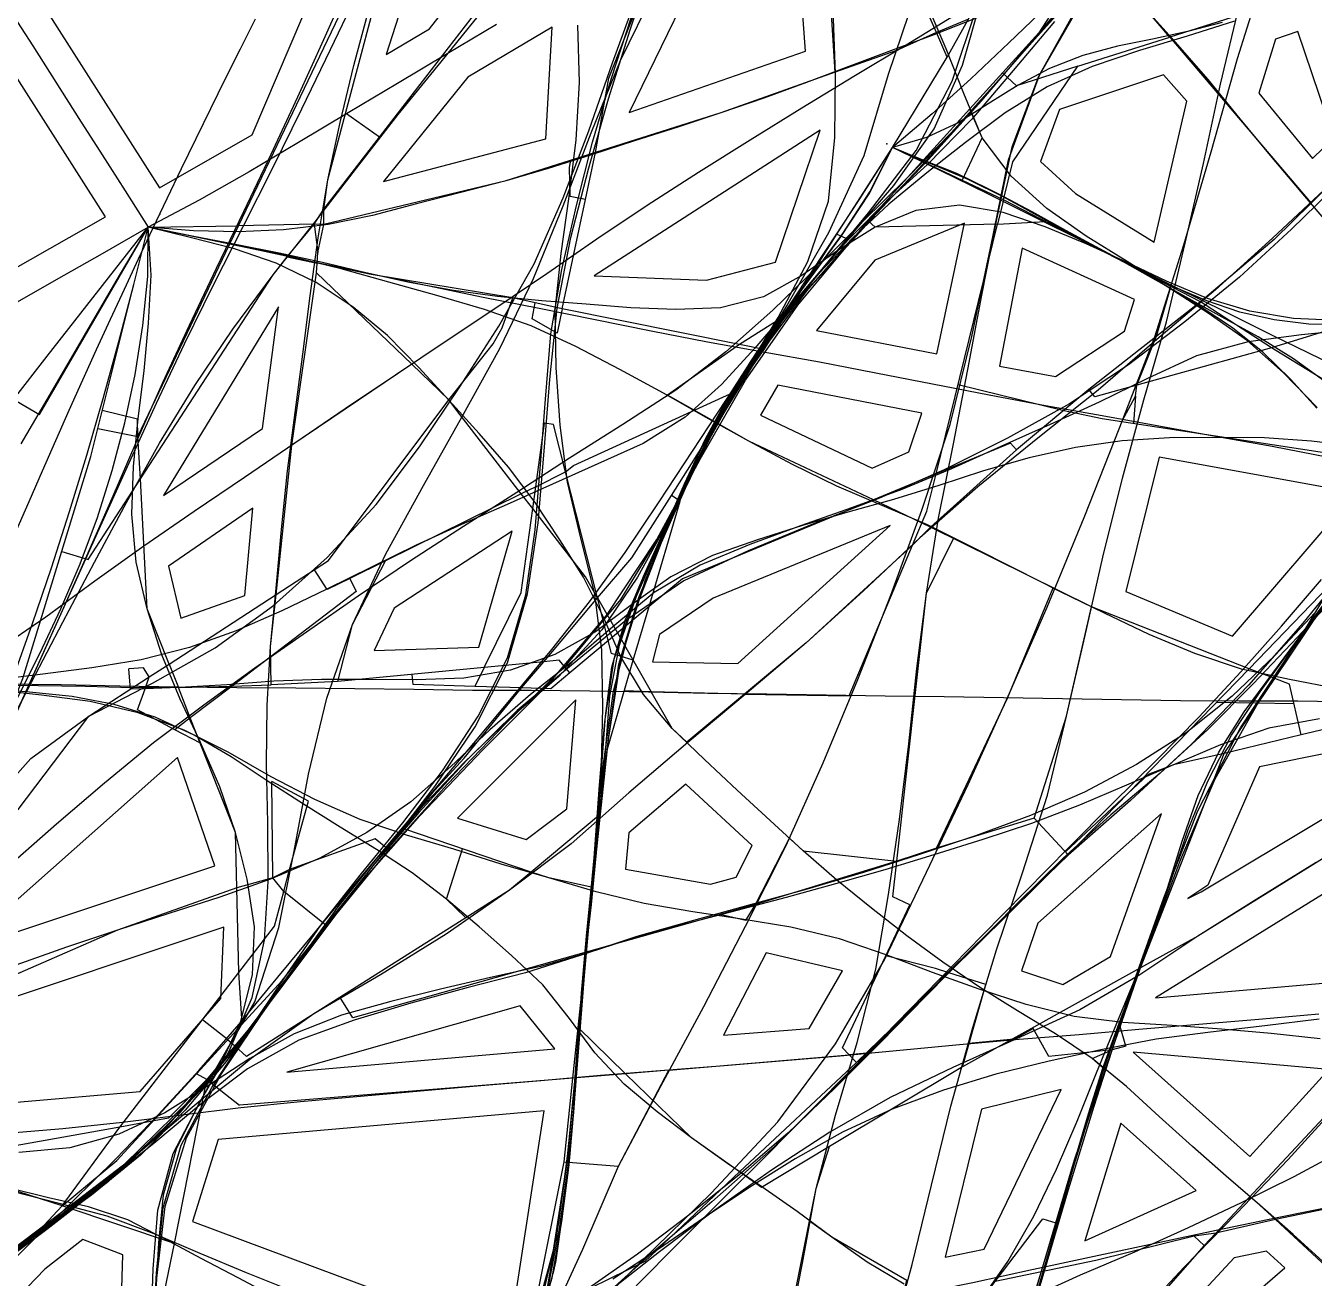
# Model space of a CAD drawing. Header units: metres. Extents: x 465982 to 489928, y 209046 to 231790.
# Drawn here: x 474065 to 476902, y 214953 to 217710 of the extents above; entities that cross this region are included whole.
import ezdxf

# ---------------------------------------------------------------- set-up
doc = ezdxf.new("R2010")
doc.units = ezdxf.units.M
for name, color, linetype in [('ANCHORS_INSIDE', 30, 'CONTINUOUS'), ('GREEN_CORRIDOR_EDGES', 3, 'CONTINUOUS'), ('GREEN_CORRIDOR_PARCELS', 3, 'CONTINUOUS'), ('WOOL_PARCELS', 32, 'CONTINUOUS'), ('WOOL_ROADS_L1', 30, 'CONTINUOUS'), ('WOOL_ROADS_L2', 94, 'CONTINUOUS'), ('WOOL_THREADS', 8, 'CONTINUOUS')]:
    doc.layers.add(name, color=color, linetype=linetype)

msp = doc.modelspace()

# ---------------------------------------------------------------- linework, layer by layer
at = {"layer": 'ANCHORS_INSIDE'}
for p in [(475960.39, 217450.042), (474359.755, 217295.58)]:
    msp.add_point(p, dxfattribs=at)
at = {"layer": 'GREEN_CORRIDOR_EDGES'}
msp.add_lwpolyline([(474043.1, 216595.806), (474072.107, 216663.175), (474101.333, 216730.321), (474130.845, 216797.349), (474160.683, 216864.286), (474190.611, 216930.924), (474220.808, 216997.482), (474251.287, 217063.925), (474282.075, 217130.296), (474313.191, 217197.054), (474344.502, 217263.497), (474376.087, 217329.833), (474407.978, 217395.97), (474439.942, 217462.052), (474472.22, 217528.041), (474504.744, 217593.792), (474537.648, 217659.509), (474570.59, 217725.031)], dxfattribs=at)
at = {"layer": 'GREEN_CORRIDOR_PARCELS'}
for points in [[(474359.061, 217353.166), (474563.499, 217470.113), (475170.262, 218892.021), (473850.666, 218765.933), (473705.791, 218616.86), (473656.001, 218494.837), (473653.486, 218459.561)], [(473829.204, 217056.111), (474240.234, 217289.536), (473645.535, 218222.122)]]:
    msp.add_lwpolyline(points, close=True, dxfattribs=at)
at = {"layer": 'WOOL_PARCELS'}
for points in [[(474858.586, 217646.63), (474953.704, 217703.14), (475176.668, 217988.535), (475130.481, 218321.05), (474968.58, 217989.203)], [(475393.552, 217519.095), (475781.631, 217654.075), (475754.609, 218023.576), (475590.771, 217925.112)], [(474852.088, 217367.536), (475209.614, 217461.223), (475224.031, 217706.996), (475038.26, 217597.035)], [(476897.591, 217417.749), (476944.4, 217463.507), (476865.529, 217697.164), (476816.419, 217680.352), (476779.283, 217561.41)], [(476548.917, 217233.379), (476620.75, 217543.927), (476569.652, 217602.327), (476340.798, 217525.486), (476298.783, 217410.932), (476375.873, 217341.085)], [(475563.836, 217150.364), (475715.512, 217189.867), (475813.832, 217480.416), (475316.286, 217159.273)], [(476070.681, 216987.79), (476131.591, 217275.193), (475934.47, 217193.929), (475805.822, 217039.338)], [(476331.917, 216937.931), (476483.741, 217037.853), (476505.813, 217107.683), (476258.22, 217220.29), (476208.508, 216961.095)], [(474367.786, 216676.195), (474585.862, 216823.674), (474621.013, 217091.322)], [(475928.571, 216736.589), (476009.167, 216771.948), (476037.266, 216857.467), (475720.441, 216919.028), (475682.382, 216852.586)], [(476721.869, 216366.208), (476992.326, 216681.971), (476560.124, 216760.488), (476486.91, 216464.521)], [(474406.106, 216406.22), (474547.192, 216456.337), (474564.64, 216648.138), (474379.224, 216520.622)], [(474832.032, 216334.906), (475062.377, 216342.059), (475135.993, 216597.743), (474875.626, 216428.261)], [(475444.889, 216310.145), (475632.444, 216306.603), (475967.812, 216610.267), (475577.938, 216450.337), (475460.399, 216370.332)], [(475166.309, 215918.768), (475256.018, 215986.357), (475276.04, 216226.469), (475015.321, 215965.621)], [(476652.874, 215803.749), (477195.007, 216128.602), (477055.91, 216134.523), (476780.829, 216078.977), (476667.215, 215818.555), (476623.532, 215789.345)], [(474042.561, 215715.288), (474480.897, 215861.337), (474398.837, 216099.159), (473897.653, 215655.92)], [(476552.208, 215570.187), (477130.585, 215621.263), (477488.794, 216030.137), (477374.141, 216078.967)], [(475572.641, 215820.855), (475628.622, 215836.15), (475663.968, 215905.733), (475518.366, 216040.806), (475392.482, 215933.383), (475385.244, 215853.773)], [(476348.114, 215600.005), (476452.963, 215661.19), (476565.496, 215975.858), (476292.757, 215735.025), (476256.984, 215629.713)], [(473761.738, 215290.667), (473771.153, 215317.428), (474316.992, 215364.536), (474494.403, 215569.208), (474500.823, 215726.326), (473932.809, 215537.071), (473796.926, 215390.687)], [(475601.002, 215488.296), (475789.576, 215503.199), (475863.323, 215629.624), (475694.556, 215669.652)], [(474639.714, 215406.806), (475229.557, 215458.357), (475153.368, 215553.234)], [(476759.418, 215221.261), (476934.024, 215413.072), (476502.866, 215450.943)], [(476089.156, 214999.561), (476175.004, 215017.084), (476344.082, 215368.641), (476169.055, 215325.598)], [(474909.446, 214900.255), (475139.725, 214893.911), (475206.231, 215321.507), (474488.146, 215258.511), (474431.922, 215078.134)], [(476396.542, 215035.564), (476641.902, 215146.095), (476475.825, 215294.779)], [(473614.303, 214462.424), (474266.744, 214614.037), (474278.702, 215005.163), (474190.575, 215038.362), (474106.696, 214973.338)], [(476576.297, 214792.395), (476609.272, 214779.43), (476836.673, 214975.898), (476796.348, 215012.747), (476725.386, 214997.965), (476539.365, 214798.01)]]:
    msp.add_lwpolyline(points, close=True, dxfattribs=at)
at = {"layer": 'WOOL_ROADS_L1'}
for points in [[(472758.618, 212520.357), (472770.612, 212557.363), (472794.553, 212651.716), (472898.13, 212981.744), (473103.099, 213585.988), (473138.772, 213714.935), (473380.058, 214337.74), (473471.345, 214740.931), (473514.972, 214731.053), (473791.319, 215670.674), (473820.907, 215661.96), (473832.014, 215701.189), (474058.486, 216273.549), (474207.855, 216761.85), (474334.575, 217266.798), (474532.929, 217269.716), (474848.446, 217928.329), (475064.668, 218439.671), (475248.456, 218966.863)], [(477795.679, 218154.711), (477564.803, 217950.518), (477512.4, 218010.152), (477222.323, 217888.274), (476583.399, 217685.224), (476442.11, 217851.549)], [(478804.986, 216172.203), (478600.698, 216220.584), (478471.118, 216267.052), (478434.265, 216292.537), (478339.65, 216320.844), (478064.979, 216448.289), (477715.7, 216577.43), (477684.277, 216598.142), (477477.702, 216695.672), (477452.768, 216711.912), (477400.999, 216725.286), (477173.88, 216803.904), (477008.608, 216877.903), (476807.733, 217001.419), (476651.102, 217102.292), (476217.614, 217326.611), (475972.929, 217441.704), (476093.325, 217640.795), (476166.417, 217771.442), (476222.645, 218105.414)]]:
    msp.add_lwpolyline(points, dxfattribs=at)
at = {"layer": 'WOOL_ROADS_L2'}
for points in [[(475847.129, 217607.612), (475813.224, 218143.361)], [(474721.058, 217306.624), (474730.032, 217370.607), (474896.48, 217996.809)], [(474721.058, 217306.624), (475245.256, 217984.883)], [(475348.431, 217594.905), (475418.939, 217773.294), (475471.711, 217937.242)], [(476140.098, 217724.398), (476069.82, 217694.804), (476029.022, 217788.549)], [(476294.896, 217694.15), (476375.371, 217780.232), (476359.964, 217794.651), (476294.896, 217694.15)], [(476069.82, 217694.804), (475981.581, 217655.585), (475847.129, 217607.612)], [(475919.46, 217280.409), (476294.896, 217694.15)], [(476093.325, 217640.795), (476069.82, 217694.804)], [(477293.469, 217712.89), (476894.526, 217319.397)], [(476381.069, 217620.924), (476583.399, 217685.224), (476894.526, 217319.397)], [(476217.614, 217326.611), (476238.294, 217410.461), (476381.069, 217620.924)], [(476381.069, 217620.924), (476246.358, 217578.113)], [(475847.129, 217607.612), (475595.137, 217518.068), (475319.257, 217431.118)], [(475319.257, 217431.118), (475348.431, 217594.905)], [(476246.358, 217578.113), (476215.231, 217606.357)], [(476170.568, 217463.307), (476142.969, 217526.723)], [(474843.371, 217464.885), (474769.009, 217517.244)], [(475850.763, 217250.943), (475972.929, 217441.704)], [(476126.441, 217369.496), (476170.568, 217463.307)], [(475319.257, 217431.118), (475119.263, 217368.085), (474721.141, 217272.485), (474699.556, 217273.511)], [(475261.715, 217397.968), (475265.152, 217414.066)], [(475297.03, 217327.23), (475319.257, 217431.118)], [(475297.03, 217327.23), (475263.295, 217334.448), (475261.715, 217397.968)], [(475245.586, 217086.773), (475297.03, 217327.23)], [(476217.614, 217326.611), (476204.394, 217273.013), (476309.766, 217279.288)], [(474699.556, 217273.511), (474721.058, 217306.624)], [(474707.676, 217211.215), (474721.141, 217272.485), (474721.058, 217306.624)], [(476894.526, 217319.397), (476813.017, 217239.245), (476651.102, 217102.292), (476405.473, 216909.727), (476246.297, 216776.696)], [(474513.291, 217228.723), (474532.929, 217269.716)], [(474699.556, 217273.511), (474532.929, 217269.716)], [(474639.99, 217201.729), (474699.556, 217273.511)], [(474699.556, 217273.511), (474707.676, 217211.215)], [(475731.479, 217068.371), (475921.887, 217278.206)], [(475875.513, 217240.306), (475919.46, 217280.409), (475934.607, 217266.664)], [(476068.956, 216723.875), (476204.394, 217273.013), (475934.607, 217266.664)], [(474094.805, 216854.354), (474334.575, 217266.798)], [(475690.633, 216997.502), (475850.763, 217250.943)], [(475850.763, 217250.943), (475875.513, 217240.306)], [(474311.522, 216805.689), (474513.291, 217228.723)], [(474609.384, 217162.128), (474639.99, 217201.729), (474706.225, 217187.618)], [(474704.87, 217165.903), (474706.225, 217187.618)], [(474706.225, 217187.618), (474707.676, 217211.215)], [(475245.586, 217086.773), (475137.433, 217110.993), (474825.274, 217162.255), (474706.225, 217187.618)], [(474317.31, 216712.696), (474609.384, 217162.128)], [(474650.653, 216786.753), (474704.87, 217165.903)], [(474704.87, 217165.903), (474914.736, 216965.135)], [(476510.941, 216919.152), (476554.799, 217029.017), (476585.886, 217135.077)], [(474995.877, 216886.313), (475093.865, 217010.149), (475113.946, 217045.215), (475137.433, 217110.993)], [(475179.695, 217065.14), (475186.086, 217100.097)], [(475245.586, 217086.773), (475234.401, 217033.304), (475179.695, 217065.14)], [(475636.128, 217008.659), (475245.586, 217086.773)], [(475731.479, 217068.371), (475636.128, 217008.659)], [(477053.176, 217056.699), (476992.922, 217058.093), (476807.733, 217001.419)], [(475636.128, 217008.659), (475477.654, 216896.954)], [(475625.477, 216904.194), (475690.633, 216997.502)], [(475690.633, 216997.502), (475636.128, 217008.659)], [(476807.733, 217001.419), (476510.941, 216919.152)], [(474914.736, 216965.135), (474650.653, 216786.753)], [(474995.877, 216886.313), (474914.736, 216965.135)], [(475323.523, 216450.614), (475253.384, 216727.892), (475270.862, 216742.097), (475625.477, 216904.194)], [(475587.375, 216835.021), (475625.477, 216904.194)], [(476347.676, 216862.996), (476117.283, 216919.82)], [(476418.558, 216893.544), (476405.473, 216909.727)], [(476510.941, 216919.152), (476418.558, 216893.544)], [(476507.801, 216894.442), (476510.941, 216919.152)], [(474043.598, 216884.122), (474094.805, 216854.354)], [(474731.59, 216533.046), (474995.877, 216886.313)], [(475021.549, 216853.509), (474995.877, 216886.313)], [(475587.375, 216835.021), (475477.654, 216896.954)], [(476477.691, 216838.708), (476507.801, 216894.442), (476504.013, 216834.755)], [(474310.44, 216843.825), (474233.286, 216863.187)], [(474311.522, 216805.689), (474310.44, 216843.825)], [(475155.818, 216679.812), (475021.549, 216853.509)], [(476434.992, 216845.121), (476347.676, 216862.996)], [(476996.306, 216759.126), (476434.992, 216845.121)], [(474223.37, 216823.674), (474311.522, 216805.689)], [(475187.45, 216695.4), (475206.72, 216835.399)], [(475253.384, 216727.892), (475226.952, 216832.614), (475206.72, 216835.399)], [(475486.207, 216675.83), (475587.375, 216835.021)], [(475931.25, 216666.919), (475656.585, 216795.955), (475587.375, 216835.021)], [(474317.31, 216712.696), (474311.522, 216805.689)], [(474616.033, 216458.039), (474650.653, 216786.753)], [(476246.297, 216776.696), (476232.658, 216791.584), (476068.956, 216723.875)], [(476246.297, 216776.696), (476056.76, 216606.686)], [(474201.899, 216535.105), (474317.31, 216712.696)], [(474380.321, 216305.038), (474332.303, 216426.562), (474317.31, 216712.696)], [(475187.45, 216695.4), (475253.384, 216727.892)], [(476068.956, 216723.875), (475931.25, 216666.919)], [(476048.692, 216641.714), (476068.956, 216723.875)], [(475155.818, 216679.812), (474856.63, 216532.374)], [(475187.45, 216695.4), (475155.818, 216679.812)], [(475180.847, 216647.432), (475155.818, 216679.812)], [(475180.847, 216647.432), (475187.45, 216695.4)], [(475323.523, 216450.614), (475399.39, 216539.22), (475486.207, 216675.83)], [(475437.558, 216431.903), (475505.681, 216663.453), (475486.207, 216675.83)], [(475074.173, 216297.644), (475155.367, 216462.316), (475180.847, 216647.432)], [(475323.523, 216450.614), (475297.194, 216496.92), (475180.847, 216647.432)], [(475931.25, 216666.919), (475510.716, 216492.982)], [(476056.76, 216606.686), (475931.25, 216666.919)], [(476017.221, 216566.847), (476048.692, 216641.714)], [(476056.76, 216606.686), (476017.221, 216566.847)], [(476411.27, 216431.004), (476056.76, 216606.686)], [(476017.221, 216566.847), (475782.746, 216352.052), (475647.533, 216239.206)], [(475877.778, 216235.12), (476017.221, 216566.847)], [(476047.733, 216461.42), (476107.308, 216581.637)], [(474144.369, 216552.556), (474201.899, 216535.105)], [(474616.033, 216458.039), (474731.59, 216533.046)], [(474752.015, 216266.374), (474784.47, 216391.862), (474856.63, 216532.374)], [(474856.63, 216532.374), (474777.936, 216493.594)], [(476991.612, 216536.552), (476758.61, 216294.703)], [(476815.034, 216273.091), (476991.612, 216536.552)], [(474728.436, 216469.201), (474700.214, 216512.68)], [(474777.936, 216493.594), (474792.23, 216464.587), (474519.129, 216256.792)], [(474777.936, 216493.594), (474728.436, 216469.201)], [(475510.716, 216492.982), (475437.558, 216431.903)], [(474380.321, 216305.038), (474616.033, 216458.039)], [(474603.962, 216343.427), (474616.033, 216458.039)], [(475205.186, 216310.361), (475323.523, 216450.614)], [(475354.274, 216328.18), (475323.523, 216450.614), (475441.89, 216244.329)], [(475982.587, 215871.527), (476047.733, 216461.42)], [(476070.085, 215899.863), (476226.601, 216230.308), (476326.617, 216473.211)], [(475437.558, 216431.903), (475262.633, 216285.859), (475239.404, 216313.682)], [(475402.391, 216313.66), (475437.558, 216431.903)], [(476364.292, 216226.488), (476411.27, 216431.004)], [(476758.61, 216294.703), (476411.27, 216431.004)], [(474604.751, 216259.425), (474603.962, 216343.427)], [(474336.682, 216276.713), (474380.321, 216305.038)], [(474380.321, 216305.038), (474400.821, 216253.155), (474519.129, 216256.792)], [(475205.186, 216310.361), (475074.173, 216297.644)], [(475156.327, 216252.782), (475205.186, 216310.361)], [(475239.404, 216313.682), (475205.186, 216310.361)], [(475330.299, 215974.451), (475345.392, 216118.631), (475402.391, 216313.66)], [(475402.391, 216313.66), (475354.274, 216328.18)], [(473832.014, 215701.189), (474203.658, 216190.367), (474336.682, 216276.713)], [(474336.682, 216276.713), (474323.758, 216296.624), (474291.798, 216294.245)], [(474327.483, 216250.901), (474295.269, 216249.878), (474291.798, 216294.245)], [(474327.483, 216250.901), (474336.682, 216276.713)], [(475074.173, 216297.644), (474752.015, 216266.374)], [(474917.686, 216259.846), (474915.512, 216282.244)], [(475074.173, 216297.644), (475053.553, 216255.825), (474917.686, 216259.846)], [(475262.633, 216285.859), (475220.731, 216250.876)], [(476758.61, 216294.703), (476359.836, 215885.463)], [(476815.034, 216273.091), (476758.61, 216294.703)], [(474310.849, 216204.227), (474327.483, 216250.901)], [(474427.063, 216186.742), (474400.821, 216253.155), (474327.483, 216250.901)], [(474519.129, 216256.792), (474427.063, 216186.742)], [(474519.129, 216256.792), (474604.751, 216259.425)], [(474752.015, 216266.374), (474604.751, 216259.425)], [(475029.876, 216098.319), (475156.327, 216252.782)], [(475156.327, 216252.782), (475053.553, 216255.825)], [(475220.731, 216250.876), (475156.327, 216252.782)], [(476703.157, 216108.54), (476815.034, 216273.091)], [(476873.087, 216149.104), (476846.887, 216260.89), (476815.034, 216273.091)], [(475441.89, 216244.329), (475382.887, 216246.076)], [(475647.533, 216239.206), (475441.89, 216244.329)], [(475488.252, 216163.396), (475441.89, 216244.329)], [(475647.533, 216239.206), (475520.532, 216133.214), (475488.252, 216163.396)], [(475647.533, 216239.206), (475877.778, 216235.12)], [(476284.776, 215965.729), (476356.066, 216190.673), (476364.292, 216226.488)], [(476856.999, 216217.745), (476687.78, 216220.748)], [(477440.639, 216237.885), (477129.821, 216210.589), (476873.087, 216149.104)], [(474427.063, 216186.742), (474392.78, 216160.657), (474310.849, 216204.227)], [(474529.668, 215812.306), (474526.742, 215934.473), (474427.063, 216186.742)], [(474449.232, 216130.636), (474392.78, 216160.657)], [(477371.772, 216143.058), (477167.054, 216029.807), (476645.05, 215706.017)], [(476873.087, 216149.104), (476703.157, 216108.54)], [(476519.305, 215636.261), (476703.157, 216108.54)], [(476703.157, 216108.54), (476592.065, 216083.239)], [(474964.762, 216027.033), (475029.876, 216098.319)], [(476592.065, 216083.239), (476536.114, 216062.391)], [(476536.114, 216062.391), (476353.807, 215891.91)], [(474632.619, 215804.733), (474608.741, 215834.805), (474606.748, 216046.871)], [(474687.276, 216003.195), (474606.748, 216046.871)], [(474896.806, 215942.34), (474964.762, 216027.033)], [(474645.16, 215853.223), (474687.276, 216003.195)], [(475330.299, 215974.451), (475177.342, 215846.796)], [(475313.466, 215813.641), (475330.299, 215974.451)], [(476284.776, 215965.729), (476070.085, 215899.863)], [(476359.836, 215885.463), (476284.776, 215965.729)], [(474896.806, 215942.34), (474861.296, 215898.086), (474833.881, 215920.084), (474645.16, 215853.223)], [(475177.342, 215846.796), (474896.806, 215942.34)], [(475671.339, 215775.781), (475746.233, 215922.185), (475776.189, 215894.177), (475982.587, 215871.527)], [(474990.937, 215787.878), (475026.021, 215898.333)], [(476070.085, 215899.863), (475982.587, 215871.527)], [(476359.836, 215885.463), (476097.202, 215625.615)], [(474645.16, 215853.223), (474608.741, 215834.805), (474529.668, 215812.306)], [(474632.619, 215804.733), (474645.16, 215853.223)], [(475982.587, 215871.527), (475671.339, 215775.781)], [(476011.398, 215775.464), (475974.124, 215793.048), (475982.587, 215871.527)], [(475177.342, 215846.796), (475129.949, 215807.243), (475033.58, 215746.312)], [(475216.563, 215834.366), (475177.342, 215846.796)], [(475313.466, 215813.641), (475216.563, 215834.366)], [(474529.668, 215812.306), (474266.845, 215719.192), (473835.991, 215531.536), (473721.598, 215433.614)], [(474534.127, 215626.087), (474529.668, 215812.306)], [(474534.127, 215626.087), (474612.757, 215727.939), (474632.619, 215804.733)], [(474726.164, 215729.674), (474632.619, 215804.733)], [(475298.525, 215670.907), (475313.466, 215813.641)], [(475033.58, 215746.312), (474990.937, 215787.878)], [(475671.339, 215775.781), (475298.525, 215670.907)], [(475649.8, 215740.706), (475671.339, 215775.781)], [(475877.626, 215445.125), (475862.948, 215460.793), (476011.398, 215775.464)], [(475033.58, 215746.312), (474550.834, 215441.085), (474525.061, 215464.74)], [(475649.8, 215740.706), (475593.231, 215753.809)], [(474440.708, 215403.429), (474628.994, 215608.574), (474726.164, 215729.674)], [(476645.05, 215706.017), (476519.305, 215636.261)], [(475298.525, 215670.907), (474785.011, 215526.454)], [(475281.157, 215504.988), (475298.525, 215670.907)], [(476068.035, 215634.795), (475958.236, 215662.776)], [(474271.53, 215285.939), (474534.127, 215626.087)], [(474541.359, 215513.093), (474534.127, 215626.087)], [(476097.202, 215625.615), (475893.529, 215428.15)], [(476097.202, 215625.615), (476068.035, 215634.795)], [(476178.228, 215600.113), (476097.202, 215625.615)], [(476519.305, 215636.261), (476127.165, 215418.725)], [(476456.571, 215456.261), (476519.305, 215636.261)], [(476127.165, 215418.725), (476178.228, 215600.113)], [(474785.011, 215526.454), (474756.692, 215571.243)], [(474508.501, 215479.84), (474453.815, 215522.058)], [(475269.529, 215393.9), (475281.157, 215504.988)], [(475385.512, 215403.269), (475281.157, 215504.988)], [(476240.796, 215479.498), (476282.86, 215502.832)], [(476317.106, 215441.099), (476281.9, 215504.563)], [(476487.043, 215464.073), (476474.271, 215507.047)], [(474508.501, 215479.84), (474525.061, 215464.74), (474463.656, 215390.545), (474535.31, 215334.594)], [(476240.796, 215479.498), (476140.49, 215470.004)], [(476456.571, 215456.261), (476317.106, 215441.099)], [(476412.692, 215436.752), (476456.571, 215456.261)], [(476441.316, 215411.737), (476456.571, 215456.261)], [(476487.043, 215464.073), (476456.571, 215456.261)], [(477068.122, 215462.975), (476684.805, 215052.497)], [(475250.251, 215209.737), (475370.084, 215200.037), (475480.436, 215410.936), (475877.626, 215445.125)], [(475893.529, 215428.15), (475636.409, 215187.274)], [(475915.473, 215448.707), (475877.626, 215445.125)], [(475893.529, 215428.15), (475877.626, 215445.125)], [(476441.316, 215411.737), (476412.692, 215436.752)], [(474144.831, 215112.428), (474265.429, 215212.457), (474440.708, 215403.429)], [(474463.656, 215390.545), (474440.708, 215403.429)], [(475385.512, 215403.269), (475269.529, 215393.9)], [(475480.436, 215410.936), (475385.512, 215403.269)], [(475636.409, 215187.274), (475530.376, 215262.064), (475385.512, 215403.269)], [(476127.165, 215418.725), (475834.392, 215243.287)], [(476332.754, 215075.368), (476373.535, 215213.904), (476441.316, 215411.737)], [(474463.656, 215390.545), (474378.849, 215305.437)], [(474392.498, 215029.523), (474463.656, 215390.545)], [(475269.529, 215393.9), (474535.31, 215334.594)], [(475250.251, 215209.737), (475269.529, 215393.9)], [(474271.53, 215285.939), (473929.684, 215224.616)], [(474144.831, 215112.428), (474271.53, 215285.939)], [(474378.849, 215305.437), (474271.53, 215285.939)], [(475834.392, 215243.287), (475684.749, 215153.178), (475636.409, 215187.274)], [(475790.405, 215078.654), (475804.882, 215151.037), (475834.392, 215243.287)], [(475188.217, 214902.027), (475250.251, 215209.737)], [(474144.831, 215112.428), (473926.186, 215183.461)], [(475636.409, 215187.274), (475427.5, 214990.06)], [(477150.863, 215152.232), (476816.398, 215082.315)], [(473500.208, 214446.092), (473531.737, 214475.552), (473858.581, 214849.576), (474104.527, 215069.617), (474144.831, 215112.428)], [(474392.498, 215029.523), (474144.831, 215112.428)], [(476781.695, 215114.272), (476760.228, 215133.033)], [(476816.398, 215082.315), (476781.695, 215114.272)], [(476140.461, 214869.44), (476303.838, 215083.88), (476332.754, 215075.368)], [(475745.732, 214855.302), (475790.405, 215078.654)], [(475839.725, 215043.867), (475790.405, 215078.654)], [(476284.464, 214911.322), (476332.754, 215075.368)], [(476816.398, 215082.315), (476684.805, 215052.497)], [(476937.691, 214970.62), (476816.398, 215082.315)], [(474335.669, 214565.677), (474348.754, 214820.607), (474392.498, 215029.523)], [(475995.456, 214791.023), (475969.247, 214810.99), (476004.87, 214948.083), (475839.725, 215043.867)], [(476659.353, 215025.319), (476637.042, 215046.213), (476420.949, 214992.709)], [(476684.805, 215052.497), (476637.042, 215046.213)], [(476684.805, 215052.497), (476659.353, 215025.319)], [(476659.353, 215025.319), (476178.615, 214478.366)], [(475427.5, 214990.06), (475230.233, 214893.499)], [(476420.949, 214992.709), (476198.848, 214946.076)]]:
    msp.add_lwpolyline(points, dxfattribs=at)
at = {"layer": 'WOOL_THREADS'}
for points in [[(473961.661, 214959.587), (474124.379, 215079.291), (474282.401, 215204.324), (474425.949, 215345.425), (474554.913, 215499.926), (474675.584, 215660.959), (474799.693, 215819.792), (474932.095, 215971.003), (475071.136, 216116.513), (475213.382, 216258.829), (475343.356, 216411.763), (475454.133, 216579.192), (475549.737, 216756.205), (475649.43, 216930.244), (475764.517, 217094.748), (475893.023, 217249.168), (476030.798, 217395.776), (476166.676, 217544.001), (476299.019, 217695.273), (476432.668, 217845.435)], [(474342.477, 214795.142), (474353.034, 214953.735), (474371.832, 215111.152), (474418.892, 215262.13), (474494.286, 215400.677), (474582.493, 215531.675), (474674.377, 215660.565), (474770.738, 215786.661), (474868.912, 215910.654), (474965.699, 216035.622), (475053.886, 216166.947), (475125.405, 216307.709), (475169.672, 216459.629), (475192.616, 216616.269), (475205.991, 216773.732), (475218.617, 216931.597), (475234.759, 217088.765), (475265.022, 217243.847), (475304.191, 217397.253), (475347.937, 217549.454), (475395.489, 217700.829), (475446.331, 217851.194)], [(475270.16, 214840.679), (475421.406, 214991.958), (475574.828, 215141.293), (475720.31, 215297.935), (475847.739, 215469.551), (475955.424, 215654.158), (476047.73, 215846.81), (476139.501, 216039.748), (476227.914, 216234.416), (476313.352, 216430.407), (476394.837, 216627.946), (476473.411, 216826.466), (476550.274, 217025.395), (476614.249, 217227.804), (476674.927, 217432.528), (476732.757, 217637.851), (476796.259, 217841.238)], [(475177.244, 214835.439), (475226.565, 215015.031), (475255.292, 215199.733), (475274.14, 215385.767), (475289.219, 215571.842), (475307.569, 215757.591), (475325.316, 215943.264), (475346.581, 216128.525), (475374.475, 216312.677), (475429.448, 216490.13), (475501.805, 216661.5), (475584.411, 216828.024), (475680.965, 216986.945), (475792.132, 217135.866), (475914.852, 217275.047), (476044.97, 217407.907), (476169.803, 217545.638), (476290.44, 217687.063), (476409.409, 217829.85)], [(473973.387, 214958.652), (474111.013, 215061.703), (474246.585, 215166.8), (474372.462, 215283.139), (474482.955, 215413.852), (474568.769, 215561.979), (474622.048, 215725.065), (474655.525, 215893.515), (474686.967, 216062.444), (474727.643, 216229.694), (474784.47, 216391.862), (474857.237, 216547.689), (474940.508, 216698.338), (475024.93, 216848.566), (475108.309, 216999.407), (475182.942, 217153.994), (475248.128, 217313.307), (475309.831, 217473.999), (475374.532, 217633.727), (475449.782, 217788.643)], [(473976.449, 214960.682), (474124.988, 215073.41), (474270.553, 215189.382), (474404.38, 215318.405), (474525.946, 215458.85), (474638.001, 215607.49), (474750.332, 215756.498), (474868.257, 215901.022), (474992.497, 216040.123), (475121.786, 216174.612), (475256.062, 216303.864), (475374.759, 216446.948), (475471.487, 216605.734), (475554.787, 216772.127), (475644.285, 216934.7), (475740.489, 217093.594), (475833.234, 217254.953), (475910.558, 217424.29), (475964.162, 217603.098), (476023.336, 217779.86)], [(476378.557, 217783.832), (476286.511, 217680.546), (476194.599, 217576.883), (476101.981, 217474.051), (476005.166, 217375.175), (475906.341, 217277.906), (475808.387, 217180.427), (475709.484, 217084.13), (475605.983, 216992.651), (475496.123, 216908.299), (475379.525, 216832.622), (475262.162, 216757.952), (475145.592, 216682.66), (475028.446, 216607.911), (474912.058, 216532.151), (474796.914, 216454.513), (474682.785, 216375.33), (474569.264, 216295.789), (474456.559, 216214.855), (474345.791, 216131.547), (474238.329, 216043.14), (474132.195, 215953.046), (474027.893, 215860.803)], [(474028.704, 216162.587), (474085.799, 216289.297), (474142.498, 216416.163), (474198.959, 216543.221), (474254.658, 216670.437), (474310.138, 216797.934), (474366.711, 216924.855), (474425.018, 217051.091), (474485.035, 217176.587), (474545.248, 217301.365), (474604.933, 217427.224), (474663.809, 217553.392), (474721.269, 217680.082), (474777.865, 217806.985)], [(474055.135, 216222.707), (474114.459, 216353.301), (474173.604, 216484.977), (474233.03, 216616.434), (474292.282, 216748.01), (474352.574, 216879.17), (474414.295, 217009.904), (474478.074, 217139.916), (474543.314, 217268.397), (474608.821, 217397.255), (474672.912, 217527.006), (474735.716, 217657.372), (474797.867, 217788.013)], [(473970.719, 215979.754), (474075.981, 216097.278), (474203.658, 216190.367), (474343.808, 216263.313), (474481.647, 216341.087), (474610.096, 216434.01), (474728.603, 216539.47), (474836.2, 216656.238), (474931.909, 216783.138), (475020.322, 216914.978), (475106.195, 217048.469), (475184.178, 217186.005), (475248.13, 217331.055), (475304.235, 217479.003), (475356.934, 217628.286), (475410.997, 217777.014)], [(475193.786, 214874.289), (475233.069, 215042.28), (475257.269, 215213.543), (475273.611, 215385.972), (475286.91, 215558.349), (475303.142, 215730.212), (475318.238, 215902.194), (475335.51, 216074.156), (475358.804, 216245.354), (475401.806, 216412.224), (475464.199, 216572.762), (475533.911, 216730.727), (475613.325, 216883.765), (475706.458, 217028.691), (475810.724, 217165.661), (475920.332, 217298.576), (476025.171, 217435.313), (476104.775, 217588.346), (476159.412, 217752.095)], [(475208.32, 214837.016), (475291.063, 215017.361), (475370.084, 215200.037), (475463.196, 215375.959), (475557.802, 215551.118), (475649.104, 215728.107), (475739.245, 215905.56), (475820.372, 216087.601), (475896.889, 216271.488), (475969.67, 216456.829), (476037.779, 216643.771), (476099.827, 216832.615), (476147.43, 217025.835), (476188.724, 217220.68), (476228.612, 217414.746), (476297.037, 217601.31), (476395.887, 217773.655)], [(475212.472, 214928.833), (475239.51, 215080.676), (475259.174, 215233.455), (475273.758, 215386.754), (475285.614, 215539.991), (475300.091, 215693.03), (475315.1, 215846.205), (475331.147, 215999.401), (475348.905, 216152.475), (475370.574, 216304.902), (475414.302, 216451.858), (475473.217, 216593.751), (475535.89, 216734.371), (475605.733, 216871.265), (475686.849, 217001.296), (475777.983, 217124.721), (475876.149, 217242.161), (475976.232, 217358.209), (476064.475, 217483.446), (476127.192, 217623.314), (476169.285, 217770.952)], [(475969.247, 214810.99), (476016.333, 214983.711), (476058.81, 215158.032), (476101.518, 215332.306), (476149.564, 215504.926), (476201.779, 215676.104), (476259.44, 215845.854), (476314.14, 216016.293), (476356.066, 216190.673), (476396.199, 216365.392), (476436.374, 216540.045), (476479.435, 216714.118), (476526.713, 216886.682), (476576.04, 217058.546), (476617.503, 217231.732), (476657.926, 217406.487), (476695.528, 217581.724), (476737.252, 217755.71)], [(476312.881, 217752.652), (476229.404, 217672.499), (476145.701, 217593.484), (476060.679, 217516.016), (475972.929, 217441.704)], [(476908.111, 216869.552), (476834.234, 216946.394), (476754.292, 217016.235), (476667.837, 217077.047), (476579.163, 217134.636), (476489.628, 217191.136), (476399.596, 217247.173), (476312.521, 217307.813), (476234.107, 217378.86), (476170.568, 217463.307), (476129.774, 217560.646), (476091.527, 217659.345), (476049.363, 217756.894)], [(478369.035, 216299.175), (478273.212, 216350.933), (478176.605, 216401.232), (478076.085, 216442.374), (477973.33, 216477.034), (477871.441, 216513.711), (477771.641, 216556.392), (477673.178, 216602.499), (477575.336, 216650.285), (477478.914, 216700.539), (477384.897, 216754.491), (477299.799, 216821.624), (477227.996, 216904.249), (477163.616, 216993.956), (477094.741, 217080.116), (477023.667, 217164.715), (476952.948, 217250.553), (476880.877, 217335.036), (476808.922, 217419.72), (476738.305, 217505.47), (476668.339, 217591.578), (476595.532, 217674.791), (476521.216, 217756.868)], [(476116.946, 217736.842), (476002.782, 217667.094), (475888.07, 217598.023), (475773.657, 217528.507), (475659.422, 217458.324), (475545.68, 217387.311), (475433.052, 217314.615), (475321.865, 217239.952), (475212.11, 217163.937), (475101.621, 217089.653), (474990.215, 217016.077), (474879.149, 216941.295), (474767.72, 216866.725), (474656.946, 216791.37), (474546.333, 216715.826), (474435.328, 216640.756), (474325.076, 216564.933), (474216.699, 216487.211), (474109.024, 216408.592), (473999.167, 216333.463), (473885.41, 216263.992)], [(474008.89, 216132.909), (474077.168, 216265.332), (474146.529, 216397.268), (474216.109, 216529.295), (474286.351, 216660.8), (474359.119, 216791.017), (474436.824, 216918.401), (474520.877, 217041.847), (474609.384, 217162.128), (474701.839, 217278.7), (474793.25, 217396.692), (474884.907, 217514.65), (474979.068, 217630.725), (475073.102, 217746.827)], [(474029.314, 217745.264), (474080.179, 217665.497), (474131.044, 217585.731), (474181.91, 217505.964), (474232.777, 217426.199), (474283.644, 217346.435), (474334.575, 217266.798)], [(476156.89, 217726.47), (476064.327, 217689.682), (475970.616, 217655.432), (475877.092, 217620.421), (475783.693, 217584.958), (475689.63, 217550.934), (475595.137, 217518.068), (475500.111, 217486.877), (475404.751, 217456.739), (475310.035, 217425.805), (475215.221, 217395.871), (475119.263, 217368.085), (475022.342, 217342.688), (474925.319, 217317.691), (474828.401, 217292.688), (474730.903, 217272.628), (474632.314, 217260.691), (474533.13, 217256.507), (474433.966, 217258.823), (474334.575, 217266.798)], [(474341.016, 214844.542), (474345.571, 214974.26), (474355.292, 215103.307), (474389.158, 215227.632), (474448.478, 215341.691), (474512.402, 215453.191), (474563.442, 215571.363), (474590.431, 215697.437), (474598.401, 215826.354), (474598.055, 215955.689), (474595.012, 216084.919), (474596.388, 216214.352), (474603.962, 216343.427), (474616.117, 216472.331), (474627.861, 216601.417), (474641.337, 216730.253), (474658.224, 216858.637), (474675.089, 216987.054), (474690.577, 217115.62), (474708.334, 217243.193), (474730.032, 217370.607), (474757.146, 217497.039), (474786.815, 217622.837), (474820.533, 217747.911)], [(474345.232, 214821.241), (474352.83, 214965.372), (474367.102, 215108.61), (474407.077, 215246.523), (474474.354, 215373.159), (474552.892, 215493.233), (474632.781, 215612.326), (474714.632, 215730.69), (474803.879, 215843.965), (474894.747, 215955.585), (474981.978, 216070.257), (475060.852, 216190.777), (475125.699, 216319.13), (475165.575, 216457.633), (475186.257, 216600.463), (475198.357, 216744.089), (475208.706, 216888.043), (475221.024, 217031.795), (475245.094, 217173.647), (475277.028, 217314.327), (475312.538, 217454.002), (475353.294, 217592.494), (475398.504, 217729.874)], [(475213.58, 214924.416), (475240.002, 215061.873), (475258.729, 215200.595), (475272.705, 215339.966), (475283.866, 215479.735), (475294.945, 215619.722), (475307.396, 215759.142), (475317.49, 215898.594), (475327.769, 216038.223), (475339.414, 216177.88), (475360.313, 216315.597), (475403.561, 216447.44), (475459.692, 216574.882), (475517.22, 216702.221), (475580.091, 216827.036), (475649.343, 216948.42), (475721.537, 217067.984), (475786.985, 217191.453), (475831.848, 217324.031), (475846.085, 217463.859), (475847.608, 217604.547), (475842.34, 217745.193)], [(475742.276, 214823.191), (475774.624, 214986.829), (475804.882, 215151.037), (475847.28, 215312.239), (475895.241, 215471.83), (475936.365, 215633.548), (475964.186, 215797.988), (475988.55, 215963.132), (476008.75, 216129.251), (476026.88, 216295.43), (476047.733, 216461.42), (476074.299, 216626.31), (476107.288, 216789.64), (476138.616, 216953.406), (476170.045, 217117.28), (476202.239, 217280.986), (476236.706, 217443.442), (476295.477, 217599.221), (476376.348, 217744.709)], [(476329.736, 217719.494), (476238.754, 217611.804), (476147.563, 217504.645), (476049.801, 217404.74), (475946.556, 217310.497), (475848.111, 217211.025), (475758.009, 217103.765), (475675.135, 216991.2), (475602.031, 216871.923), (475539.215, 216746.553), (475479.483, 216619.119), (475411.687, 216496.032), (475332.925, 216380.159), (475237.429, 216277.3), (475130.698, 216185.401), (475029.304, 216087.679), (474932.723, 215985.517), (474839.583, 215880.627), (474751.922, 215770.911), (474669.304, 215657.321), (474589.205, 215542.419), (474505.655, 215430.204), (474415.696, 215323.441), (474317.699, 215224.244), (474209.295, 215136.349), (474096.61, 215053.992), (473982.656, 214973.255)], [(476725.707, 217720.32), (476621.49, 217687.105), (476516.745, 217655.443), (476412.936, 217620.587), (476313.596, 217575.263), (476220.8, 217518.457), (476134.044, 217452.995), (476048.529, 217386.603), (475964.916, 217317.377), (475885.579, 217243.21), (475811.035, 217164.454), (475740.116, 217082.564), (475669.941, 217000.281), (475596.798, 216920.674), (475516.254, 216848.313), (475424.193, 216790.445), (475324.109, 216745.628), (475224.289, 216700.809), (475124.436, 216656.487), (475024.033, 216612.36), (474924.332, 216566.768), (474825.772, 216518.655), (474727.542, 216469.84), (474628.792, 216422.208), (474528.371, 216378.345), (474424.909, 216341.593), (474318.681, 216314.423), (474210.568, 216296.826), (474102.523, 216282.826), (473994.623, 216269.943)], [(475101.364, 217712.469), (474992.255, 217647.886), (474883.188, 217583.089), (474774.254, 217518.302), (474665.569, 217453.343), (474556.545, 217388.725), (474446.611, 217325.837), (474334.575, 217266.798)], [(475187.172, 214833.652), (475223.674, 214953.888), (475245.227, 215078.157), (475260.807, 215203.223), (475272.182, 215328.753), (475280.62, 215454.437), (475288.065, 215580.404), (475299.369, 215706.106), (475311.789, 215831.707), (475323.484, 215957.406), (475332.217, 216083.421), (475335.524, 216209.687), (475332.981, 216335.384), (475317.336, 216459.896), (475286.501, 216582.485), (475257.565, 216705.567), (475241.671, 216831.055), (475232.543, 216957.528), (475230.64, 217083.571), (475243.319, 217209.042), (475260.823, 217334.138), (475276.797, 217459.086), (475284.188, 217585.074), (475280.362, 217711.445)], [(476698.713, 217717.331), (476622.612, 217697.173), (476545.493, 217680.626), (476468.102, 217665.158), (476391.863, 217644.661), (476318.878, 217615.761), (476249.502, 217579.351), (476183.413, 217538.187), (476117.801, 217496.35), (476047.596, 217463.748), (475972.929, 217441.704)], [(473976.519, 214932.654), (474071.792, 215027.724), (474167.554, 215121.893), (474263.042, 215216.213), (474356.013, 215312.784), (474446.621, 215411.497), (474534.341, 215512.697), (474620.05, 215615.692), (474705.268, 215719.611), (474791.517, 215823.058), (474878.214, 215925.557), (474964.961, 216028.074), (475051.256, 216131.194), (475137.529, 216234.213), (475223.344, 216337.252), (475305.933, 216442.222), (475384.347, 216550.542), (475459.557, 216661.83), (475533.064, 216773.7), (475606.2, 216885.079), (475679.848, 216995.898), (475754.055, 217106.424), (475828.071, 217217.426), (475901.087, 217329.02), (475972.929, 217441.704)], [(475199.291, 214865.314), (475228.714, 214975.844), (475246.309, 215089.673), (475260.044, 215203.843), (475271.361, 215318.358), (475279.31, 215433.102), (475286.617, 215547.715), (475297.428, 215661.837), (475310.129, 215775.941), (475321.106, 215890.421), (475331.53, 216005.078), (475341.726, 216119.788), (475351.028, 216234.341), (475371.632, 216346.889), (475409.449, 216454.7), (475455.642, 216559.639), (475501.324, 216665.082), (475547.741, 216770.079), (475600.198, 216871.61), (475659.497, 216968.871), (475724.242, 217062.232), (475791.691, 217153.642), (475859.025, 217245.127), (475921.504, 217340.182), (475972.929, 217441.704)], [(475205.599, 214881.981), (475231.785, 214988.002), (475247.546, 215096.892), (475260.442, 215206.067), (475271.021, 215315.603), (475278.541, 215425.286), (475284.977, 215534.71), (475294.698, 215643.961), (475306.022, 215752.972), (475315.621, 215862.102), (475324.639, 215971.453), (475333.04, 216080.92), (475341.242, 216190.383), (475355.155, 216298.568), (475384.947, 216402.894), (475426.702, 216502.941), (475472.011, 216601.857), (475515.014, 216701.996), (475561.15, 216800.774), (475613.372, 216896.279), (475671.902, 216988.176), (475734.447, 217077.122), (475799.243, 217164.746), (475863.564, 217252.809), (475923.286, 217344.322), (475972.929, 217441.704)], [(476968.087, 217052.641), (476890.011, 217053.218), (476812.986, 217062.505), (476737.804, 217079.828), (476664.802, 217104.418), (476594.247, 217134.901), (476524.895, 217168.49), (476456.336, 217204.454), (476387.781, 217240.819), (476319.231, 217277.248), (476251.589, 217314.487), (476183.951, 217351.232), (476115.013, 217384.683), (476043.958, 217412.835), (475972.929, 217441.704)], [(478413.456, 216322.574), (478304.16, 216365.315), (478194.875, 216408.864), (478085.994, 216451.813), (477977.252, 216494.584), (477868.989, 216538.307), (477761.426, 216583.435), (477654.404, 216629.716), (477547.794, 216676.917), (477441.563, 216724.693), (477336.051, 216772.938), (477230.911, 216822.16), (477125.791, 216873.14), (477020.267, 216925.055), (476915.017, 216976.982), (476810.037, 217028.619), (476705.295, 217080.076), (476601.006, 217131.805), (476496.72, 217184.037), (476392.156, 217236.199), (476287.432, 217288.303), (476182.759, 217340.205), (476078.079, 217391.276), (475972.929, 217441.704)], [(476930.273, 216923.555), (476855.767, 216976.98), (476778.126, 217024.96), (476698.535, 217068.645), (476619.85, 217112.795), (476541.247, 217156.816), (476462.091, 217201.277), (476381.773, 217244.644), (476301.235, 217287.767), (476221.011, 217331.123), (476139.624, 217371.942), (476056.287, 217406.775), (475972.929, 217441.704)], [(476907.649, 216868.658), (476849.508, 216932.087), (476788.153, 216991.895), (476721.407, 217044.927), (476650.473, 217091.8), (476577.861, 217135.79), (476504.34, 217178.59), (476429.624, 217219.372), (476354.786, 217259.536), (476280.304, 217300.226), (476205.479, 217340.255), (476129.295, 217377.754), (476051.083, 217409.432), (475972.929, 217441.704)], [(476963.799, 217371.349), (476851.848, 217262.494), (476737.113, 217156.32), (476616.619, 217058.407), (476492.974, 216963.489), (476362.766, 216877.794), (476226.416, 216802.382), (476087.14, 216732.781), (475944.629, 216670.259), (475799.335, 216613.783), (475655.058, 216554.599), (475513.991, 216488.092), (475385.819, 216400.849), (475266.006, 216302.515), (475146.748, 216202.684), (475035.741, 216093.447), (474930.487, 215978.601), (474828.73, 215861.038), (474731.728, 215739.247), (474638.97, 215614.187), (474546.799, 215489.294), (474449.872, 215368.039), (474343.241, 215255.671), (474225.842, 215154.291), (474102.837, 215059.523), (473978.812, 214965.525)], [(476933.366, 217358.756), (476809.923, 217242.375), (476683.841, 217128.66), (476555.085, 217019.098), (476426.172, 216908.038), (476293.054, 216802.304), (476160.739, 216695.287), (476033.327, 216582.651), (475909.017, 216466.385), (475782.746, 216352.052), (475653.038, 216241.788), (475522.425, 216132.603), (475392.848, 216022.028), (475265.755, 215909.563), (475129.949, 215807.243), (474990.458, 215710.339), (474845.926, 215620.835), (474699.076, 215535.313), (474561.032, 215436.988), (474430.955, 215328.806), (474301.939, 215219.408), (474167.559, 215116.149), (474032.27, 215013.779)], [(476954.445, 217061.016), (476856.278, 217065.858), (476759.797, 217081.877), (476666.363, 217109.989), (476576.484, 217147.486), (476488.275, 217189.475), (476399.196, 217229.989), (476308.96, 217267.686), (476216.688, 217298.787), (476120.671, 217314.932), (476024.213, 217303.605), (475934.607, 217266.664), (475852.63, 217215.673), (475773.412, 217160.366), (475688.703, 217113.451), (475594.455, 217088.904), (475495.853, 217085.574), (475397.08, 217089.129), (475298.689, 217096.937), (475200.944, 217104.198), (475103.533, 217113.877), (475006.175, 217127.427), (474909.384, 217144.892), (474813.574, 217166.379), (474718.272, 217188.695), (474622.737, 217209.522), (474526.839, 217228.507), (474430.855, 217246.937), (474334.575, 217266.798)], [(474031.439, 217093.688), (474132.738, 217151.216), (474233.689, 217208.957), (474334.575, 217266.798)], [(474036.573, 216272.663), (474079.497, 216394.314), (474121.253, 216517.157), (474161.27, 216640.597), (474199.313, 216764.787), (474235.292, 216889.712), (474269.496, 217015.135), (474302.394, 217140.808), (474334.575, 217266.798)], [(474037.713, 216887.575), (474111.801, 216982.591), (474185.897, 217077.52), (474260.147, 217172.178), (474334.575, 217266.798)], [(474047.068, 216232.299), (474096.117, 216328.091), (474141.951, 216426.312), (474184.683, 216526.027), (474222.728, 216627.599), (474255.219, 216731.241), (474282.924, 216836.325), (474305.785, 216942.547), (474322.759, 217049.934), (474333.866, 217158.13), (474334.575, 217266.798)], [(474054.551, 216789.464), (474124.154, 216909.019), (474193.954, 217028.463), (474264.066, 217147.697), (474334.575, 217266.798)], [(474352.171, 214925.686), (474357.765, 215031.566), (474368.015, 215137.003), (474396.798, 215238.477), (474443.392, 215332.622), (474494.329, 215424.244), (474538.208, 215519.498), (474563.784, 215621.385), (474568.087, 215726.681), (474552.503, 215831.487), (474526.742, 215934.473), (474492.039, 216035.048), (474449.676, 216132.432), (474404.56, 216228.024), (474364.034, 216325.383), (474332.303, 216426.562), (474308.075, 216529.665), (474298.345, 216634.673), (474301.626, 216740.182), (474312.518, 216845.232), (474325.199, 216950.152), (474335.151, 217055.467), (474340.589, 217161.218), (474334.575, 217266.798)], [(476932.942, 216760.005), (476808.601, 216783.641), (476683.848, 216806.305), (476559.08, 216828.946), (476434.681, 216851.227), (476310.198, 216873.641), (476185.703, 216897.009), (476061.243, 216921.172), (475936.604, 216945.476), (475811.968, 216969.694), (475688.523, 216991.617), (475565.489, 217013.252), (475441.699, 217037.545), (475318.084, 217062.396), (475195.104, 217087.354), (475072.189, 217112.196), (474948.924, 217137.369), (474825.692, 217163.182), (474702.807, 217189.123), (474580.004, 217214.986), (474457.346, 217240.75), (474334.575, 217266.798)], [(476953.395, 216250.453), (476846.993, 216271.122), (476741.671, 216294.233), (476638.611, 216328.207), (476537.975, 216370.316), (476439.458, 216416.951), (476341.804, 216465.007), (476244.446, 216513.905), (476147.316, 216563.419), (476049.842, 216611.204), (475950.328, 216654.118), (475850.603, 216696.946), (475752.551, 216744.19), (475656.585, 216795.955), (475562.492, 216848.063), (475468.658, 216901.185), (475372.856, 216953.637), (475276.123, 217004.116), (475177.392, 217049.71), (475074.71, 217085.585), (474969.775, 217115.996), (474864.409, 217145.747), (474758.9, 217174.701), (474653.146, 217200.815), (474546.968, 217223.324), (474440.857, 217244.443), (474334.575, 217266.798)], [(476927.933, 214983.528), (476855.476, 215049.738), (476781.695, 215114.272), (476707.533, 215178.297), (476633.822, 215243.516), (476560.488, 215309.17), (476488.155, 215375.421), (476412.692, 215436.752), (476332.18, 215491.483), (476247.912, 215541.572), (476164.756, 215593.912), (476083.616, 215649.278), (476004.308, 215707.206), (475926.6, 215767.488), (475850.258, 215829.453), (475776.189, 215894.177), (475703.442, 215960.767), (475631.116, 216027.864), (475559.185, 216095.197), (475488.252, 216163.396), (475425.129, 216237.941), (475374.731, 216321.119), (475336.214, 216409.494), (475292.823, 216496.115), (475240.561, 216578.86), (475186.405, 216660.358), (475127.373, 216738.316), (475062.924, 216812.464), (474996.884, 216885.416), (474930.398, 216957.805), (474861.381, 217028.008), (474785.372, 217090.316), (474704.027, 217144.899), (474616.283, 217187.482), (474524.007, 217218.707), (474429.738, 217243.321), (474334.575, 217266.798)], [(476991.626, 217041.225), (476873.54, 217029.449), (476756.369, 217014.572), (476642.373, 216983.64), (476534.449, 216933.857), (476427.771, 216881.698), (476319.866, 216832.311), (476211.407, 216783.805), (476103.234, 216734.935), (475993.745, 216689.495), (475882.449, 216648.707), (475770.518, 216609.399), (475659.243, 216568.101), (475549.305, 216523.033), (475448.059, 216462.288), (475357.486, 216387.24), (475268.459, 216310.817), (475175.749, 216237.975), (475086.754, 216160.683), (475000.828, 216079.906), (474912.309, 216001.969), (474816.044, 215934.179), (474712.516, 215877.937), (474603.652, 215832.004), (474492.33, 215792.361), (474379.569, 215755.816), (474266.845, 215719.192), (474154.416, 215681.732), (474042.55, 215642.67)], [(476998.952, 216782.9), (476895.811, 216795.761), (476791.837, 216802.714), (476687.326, 216803.906), (476582.822, 216802.745), (476478.816, 216796.557), (476375.75, 216781.521), (476273.991, 216758.937), (476173.733, 216730.248), (476074.691, 216697.911), (475975.251, 216667.509), (475875.015, 216639.066), (475774.899, 216609.933), (475675.495, 216578.452), (475577.044, 216544.098), (475485.174, 216496.895), (475401.339, 216437.62), (475319.315, 216376.377), (475229.568, 216326.185), (475131.903, 216291.354), (475029.491, 216273.812), (474924.883, 216270.564), (474820.203, 216270.963), (474715.574, 216271.003), (474611.26, 216267.696), (474507.303, 216259.346), (474403.323, 216253.427), (474299.431, 216252.745), (474195.539, 216255.553), (474092.103, 216256.932), (473989.015, 216257.654)], [(476991.297, 216535.953), (476876.634, 216395.057), (476756.745, 216258.594), (476630.371, 216128.164), (476496.76, 216004.803), (476360.15, 215884.174), (476228.565, 215757.892), (476098.797, 215629.804), (475970.656, 215500.138), (475843.077, 215369.77), (475712.492, 215242.367), (475575.321, 215121.831), (475436.787, 215002.393), (475300.74, 214880.319)], [(475602.56, 213388.708), (475711.907, 213547.195), (475804.181, 213716.463), (475888.286, 213889.766), (475969.642, 214064.209), (476051.118, 214238.611), (476128.469, 214414.769), (476193.747, 214596.059), (476251.161, 214780.014), (476306.024, 214964.219), (476360.762, 215148.315), (476416.976, 215332.106), (476476.038, 215514.795), (476540.464, 215695.965), (476607.982, 215875.918), (476683.8, 216052.378), (476778.137, 216219.519), (476881.544, 216381.171), (476980.766, 216545.367)], [(475408.644, 214936.923), (475504.282, 215032.93), (475600.092, 215128.702), (475696.08, 215224.045), (475791.386, 215320.203), (475886.465, 215416.711), (475980.853, 215514.036), (476075.785, 215610.764), (476170.825, 215707.442), (476265.713, 215804.731), (476360.916, 215901.524), (476456.905, 215997.293), (476553.213, 216092.748), (476647.897, 216189.3), (476739.894, 216287.778), (476829.449, 216388.518), (476917.303, 216491.088)], [(475553.313, 213330.623), (475679.305, 213492.675), (475781.559, 213671.378), (475872.773, 213856.144), (475958.438, 214043.705), (476044.855, 214230.553), (476127.781, 214418.874), (476197.555, 214612.757), (476258.47, 214809.756), (476316.294, 215007.585), (476373.884, 215205.457), (476434.746, 215402.294), (476501.231, 215596.616), (476570.525, 215790.378), (476645.389, 215982.032), (476738.896, 216164.801), (476852.025, 216335.648), (476974.35, 216500.428)], [(476961.719, 216468.398), (476864.728, 216364.478), (476767.306, 216261.62), (476667.192, 216161.405), (476562.48, 216065.329), (476453.946, 215972.964), (476348.111, 215877.439), (476246.712, 215777.027), (476146.246, 215675.658), (476046.158, 215574.265), (475946.512, 215472.271), (475845.843, 215371.855), (475742.995, 215273.706), (475635.654, 215180.756), (475524.894, 215091.816), (475411.34, 215006.441), (475295.016, 214925.198)], [(476282.878, 214909), (476313.523, 215010.197), (476344.425, 215111.349), (476374.213, 215213.201), (476404.66, 215314.895), (476436.086, 215415.938), (476472.067, 215514.943), (476509.859, 215613.563), (476545.596, 215713.394), (476579.087, 215814.103), (476611.14, 215915.377), (476645.959, 216015.552), (476691.395, 216110.885), (476747.461, 216200.148), (476810.262, 216284.726), (476872.857, 216369.555), (476935.686, 216454.826)], [(476903.435, 216418.942), (476815.001, 216323.994), (476721.075, 216234.739), (476619.873, 216153.905), (476510.419, 216084.216), (476395.963, 216023.159), (476277.131, 215971.699), (476155.499, 215927.18), (476032.752, 215885.763), (475909.306, 215846.502), (475785.013, 215809.9), (475660.024, 215775.074), (475534.884, 215740.882), (475410.058, 215705.384), (475287.803, 215664.039), (475164.699, 215625.455), (475038.553, 215593.343), (474912.859, 215558.943), (474788.154, 215521.514), (474665.74, 215477.415), (474553.019, 215414.128), (474450.066, 215336.531), (474351.225, 215253.516), (474250.272, 215172.755), (474146.173, 215095.959), (474042.228, 215018.543)], [(476161.702, 214895.942), (476227.206, 214990.188), (476284.579, 215089.89), (476334.404, 215193.487), (476379.311, 215299.229), (476421.906, 215405.613), (476465.672, 215510.775), (476508.934, 215616.339), (476549.08, 215723.619), (476586.949, 215831.934), (476624.309, 215940.688), (476667.058, 216047.203), (476719.772, 216148.78), (476782.612, 216244.131), (476849.203, 216336.789), (476917.022, 216428.891)], [(475998.874, 214940.216), (475917.444, 214988.995), (475839.725, 215043.867), (475763.082, 215100.076), (475685.656, 215154.335), (475607.803, 215207.369), (475530.376, 215262.064), (475454.814, 215319.822), (475382.044, 215380.754), (475317.945, 215449.801), (475261.922, 215525.368), (475202.955, 215598.798), (475134.131, 215663.798), (475063.171, 215726.432), (474990.937, 215787.878), (474915.359, 215845.303), (474836.963, 215897.222), (474756.779, 215946.434), (474676.33, 215996.717), (474596.531, 216048.22), (474517.324, 216100.626), (474435.496, 216148.477), (474349.601, 216187.873), (474259.719, 216216.35), (474166.694, 216233.633), (474073.155, 216243.574), (473979.406, 216251.645)], [(476914.98, 215479.93), (476806.393, 215491.734), (476697.569, 215501.293), (476588.712, 215509.858), (476480.258, 215516.152), (476372.782, 215529.565), (476267.222, 215555.702), (476163.731, 215589.44), (476061.463, 215626.545), (475959.465, 215664.818), (475856.07, 215700.401), (475749.552, 215725.665), (475641.676, 215743.448), (475533.64, 215759.484), (475426.006, 215778.391), (475320.62, 215803.884), (475216.563, 215834.366), (475111.418, 215864.655), (475007.156, 215897.72), (474903.186, 215928.709), (474800.807, 215963.285), (474701.201, 216006.783), (474604.946, 216057.14), (474510.671, 216111.13), (474413.584, 216159.615), (474312.068, 216197.716), (474206.493, 216222.667), (474099.329, 216236.757), (473992.457, 216248.408)], [(476995.452, 216221.078), (476865.412, 216223.273), (476736.275, 216223.584), (476607.227, 216224.165), (476477.209, 216226.149), (476347.15, 216228.493), (476217.133, 216230.56), (476087.002, 216232.654), (475956.867, 216234.788), (475826.682, 216236.877), (475696.478, 216238.894), (475566.239, 216240.648), (475436.177, 216243.104), (475307.035, 216245.813), (475177.626, 216246.667), (475048.501, 216247.065), (474918.87, 216248.817), (474789.104, 216250.55), (474659.312, 216251.857), (474529.752, 216252.601), (474400.671, 216253.926), (474271.808, 216256.144), (474142.718, 216259.05), (474014.281, 216261.093)], [(476912.833, 216184.742), (476801.866, 216163.705), (476695.353, 216127.671), (476592.065, 216083.239), (476488.465, 216038.502), (476384.438, 215994.768), (476278.985, 215954.494), (476171.747, 215918.983), (476063.938, 215885.41), (475956.122, 215852.271), (475847.679, 215821.208), (475738.934, 215791.528), (475629.983, 215762.478), (475520.851, 215734.246), (475411.881, 215704.774), (475305.201, 215670.43), (475197.882, 215639.549), (475087.88, 215615.211), (474977.987, 215589.895), (474868.671, 215562.542), (474760.138, 215532.425), (474655.57, 215491.32), (474557.972, 215437.189), (474465.039, 215376.286), (474370.681, 215317.551), (474269.774, 215270.31), (474161.7, 215240.653), (474049.597, 215229.91)], [(476905.877, 215868.135), (476775.253, 215787.397), (476645.05, 215706.017), (476517.414, 215621.004), (476385.213, 215543.857), (476245.769, 215480.542), (476106.161, 215417.258), (475967.751, 215351.352), (475834.9, 215275.167), (475706.914, 215191.322), (475582.237, 215102.924), (475459.96, 215011.102), (475339.935, 214916.632)], [(476912.022, 215534.507), (476779.878, 215522.838), (476647.656, 215511.598), (476515.414, 215500.561), (476383.894, 215489.357), (476252.24, 215478.635), (476120.601, 215466.948), (475989.045, 215454.395), (475857.632, 215442.14), (475725.847, 215430.76), (475593.679, 215420.315), (475461.67, 215409.738), (475329.852, 215399.388), (475198.496, 215388.174), (475066.339, 215376.642), (474934.197, 215365.094), (474802.057, 215353.501), (474669.928, 215341.807), (474538.261, 215328.595), (474408.127, 215312.552), (474277.979, 215296.081), (474146.528, 215282.381), (474014.465, 215270.984)], [(476912.19, 215523.75), (476792.544, 215509.105), (476672.845, 215495.086), (476553.206, 215479.448), (476435.241, 215457.094), (476317.918, 215431.402), (476200.757, 215402.589), (476085.41, 215367.361), (475972.238, 215325.672), (475863.051, 215275.036), (475758.448, 215215.969), (475656.981, 215151.973), (475557.05, 215085.419), (475457.847, 215017.561), (475357.6, 214951.435)], [(476955.349, 215336.681), (476844.273, 215214.66), (476730.26, 215095.836), (476615.004, 214977.964), (476502.648, 214857.191), (476393.82, 214733.625), (476291.666, 214604.381), (476192.758, 214472.843), (476090.826, 214343.817), (475980.331, 214222.411), (475861.612, 214109.151), (475738.47, 214000.688), (475617.46, 213889.807), (475499.652, 213775.528), (475384.623, 213658.423), (475271.297, 213540.173), (475163.396, 213417.369)], [(476970.876, 215237.862), (476856.565, 215176.728), (476740.845, 215119.106), (476623.654, 215064.178), (476505.532, 215010.966), (476386.521, 214959.818), (476268.535, 214906.853)], [(474613.573, 214910.809), (474532.3, 214953.962), (474450.657, 214996.473), (474370.328, 215040.064), (474289.144, 215081.656), (474203.014, 215110.31), (474114.581, 215130.338), (474026.147, 215152.327)], [(474653.606, 214923.853), (474550.713, 214965.219), (474448.506, 215008.089), (474347.143, 215051.183), (474244.283, 215089.932), (474138.254, 215118.012), (474031.683, 215144.863)], [(476954.458, 215113.599), (476819.945, 215086.298), (476685.677, 215058.328), (476551.453, 215029.795), (476417.209, 215001.32), (476283.422, 214972.209), (476149.741, 214943.349), (476015.944, 214916.038), (475881.791, 214889.918), (475747.746, 214864.09), (475613.81, 214838.01), (475479.793, 214811.667), (475346.065, 214784.319), (475213.322, 214754.498), (475081.907, 214722.389), (474949.681, 214691.021), (474817.555, 214658.513), (474685.441, 214624.885), (474553.496, 214590.693), (474421.709, 214555.971), (474290.69, 214520.432), (474159.398, 214484.826), (474028.309, 214448.66)]]:
    msp.add_lwpolyline(points, dxfattribs=at)

doc.saveas('drawing.dxf')
